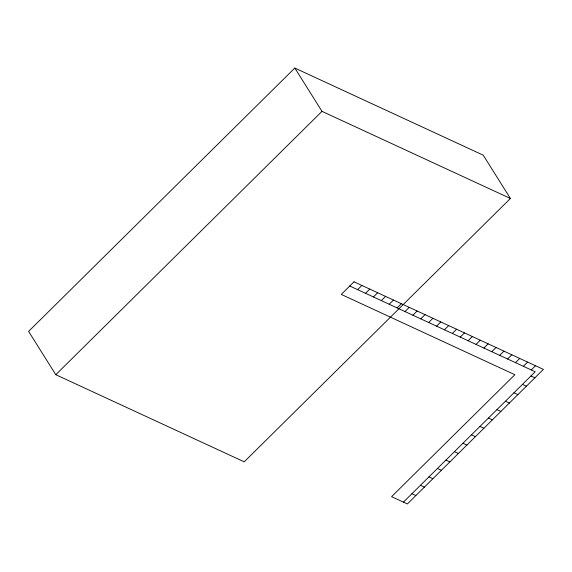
<?xml version="1.0" encoding="UTF-8"?>
<svg xmlns="http://www.w3.org/2000/svg" width="572" height="572" viewBox="0 0 572 572"><rect width="100%" height="100%" fill="white"/><g stroke="black" fill="none" stroke-linecap="round" stroke-linejoin="round"><path stroke-width="0.86" d="M294.809 68.047L28.6 331.395L55.799 374.696L244.208 461.833L510.417 198.484L483.226 155.176L294.809 68.047L322 111.354L510.417 198.484M55.799 374.696L322 111.354M357.636 289.654L361.89 285.449M365.529 293.307L369.784 289.103M373.423 296.954L377.67 292.75M381.317 300.607L385.564 296.396M389.203 304.254L393.457 300.05M397.097 307.9L401.351 303.696M404.99 311.554L409.237 307.35M412.884 315.201L417.131 310.996M420.77 318.854L425.025 314.65M428.664 322.501L432.918 318.297M436.558 326.154L440.805 321.943M444.451 329.801L448.698 325.597M452.338 333.447L456.592 329.243M460.231 337.101L464.485 332.897M468.125 340.748L472.372 336.543M476.018 344.401L480.266 340.197M483.905 348.048L488.159 343.843M491.798 351.701L496.053 347.49M499.692 355.348L503.939 351.144M507.586 358.994L511.833 354.79M515.472 362.648L519.726 358.444M523.366 366.294L527.62 362.09M531.259 369.948L535.506 365.744M403.424 502.13L535.206 371.771L349.749 286.007M530.952 375.976L534.899 377.799M522.451 384.384L526.397 386.207M513.949 392.8L517.896 394.623M505.448 401.208L509.395 403.031M496.946 409.616L500.893 411.44M488.445 418.025L492.392 419.855M479.944 426.44L483.891 428.264M471.442 434.849L475.389 436.672M462.941 443.257L466.888 445.08M454.44 451.666L458.387 453.496M445.938 460.081L449.885 461.904M437.437 468.489L441.384 470.313M428.936 476.898L432.875 478.721M420.434 485.306L424.374 487.137M411.933 493.722L415.873 495.545M353.997 281.803L341.248 294.416L514.864 374.71L391.591 496.653L407.371 503.953L543.4 369.39L353.997 281.803"/></g></svg>
